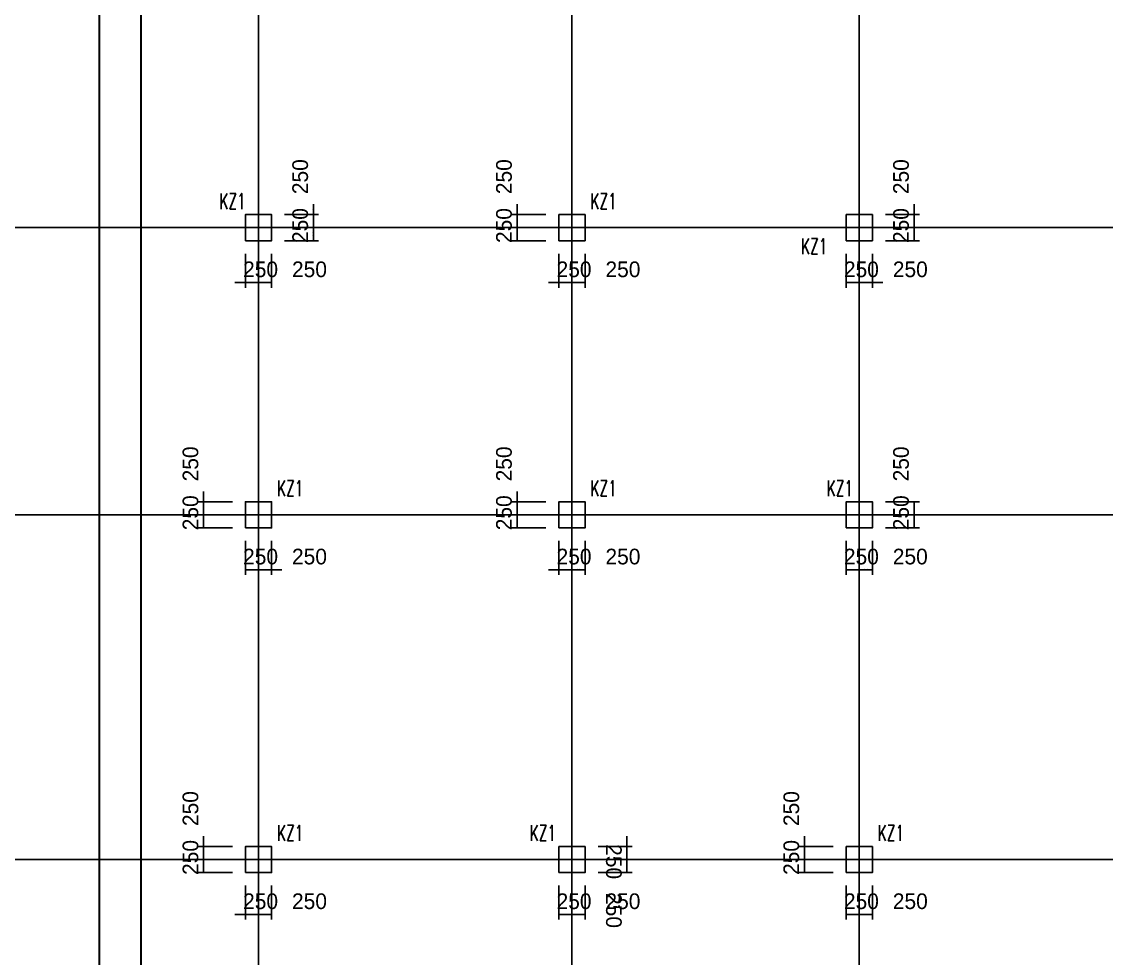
# Model space of a CAD drawing. Extents: x 387171 to 699106, y 11966 to 245688.
# Drawn here: x 574726 to 595486, y 153597 to 171532 of the extents above; entities that cross this region are included whole.
import ezdxf

# ---------------------------------------------------------------- set-up
doc = ezdxf.new("R2010")
doc.units = 0
doc.header["$LTSCALE"] = 100
doc.header["$MEASUREMENT"] = 0
for name, color, linetype in [('COLU', 7, 'Continuous'), ('DIM', 3, 'Continuous'), ('DOTE', 253, 'Continuous'), ('h后浇带', 51, 'Continuous'), ('NUM', 7, 'Continuous')]:
    doc.layers.add(name, color=color, linetype=linetype)
doc.styles.get("Standard").update_dxf_attribs({"font": 'standard'})
doc.styles.add('tk', font='tk')
doc.dimstyles.get("Standard").update_dxf_attribs({"dimtxt": 300, "dimasz": 100, "dimexe": 100, "dimexo": 250, "dimgap": 100, "dimtad": 0, "dimtoh": 1, "dimdec": 0, "dimdsep": 46, "dimcen": 0.09, "dimclrt": 7, "dimadec": 0, "dimazin": 0, "dimtfac": 1, "dimtdec": 4, "dimtofl": 0, "dimtmove": 0, "dimatfit": 3, "dimfxl": 1, "dimtolj": 1, "dimtzin": 0, "dimarcsym": 0})

# ---------------------------------------------------------------- blocks, each defined once
blk = doc.blocks.new('*D3095')
at = {"layer": 'DIM', "color": 0, "linetype": 'ByBlock', "lineweight": -2}
for p, q in [((591808, 168038), (591808, 167388)), ((591258, 167838), (591908, 167838)), ((591258, 167588), (591908, 167588))]:
    blk.add_line(p, q, dxfattribs=at)
for points in [[(591808, 167838), (591791, 167938), (591825, 167938)], [(591808, 167588), (591825, 167488), (591791, 167488)]]:
    blk.add_solid(points, dxfattribs=at)
at = {"layer": 'DIM', "color": 7, "linetype": 'Continuous', "lineweight": -2, "insert": (591558, 168564), "char_height": 300, "width": 566.67, "attachment_point": 5, "rotation": 90, "style": 'tk'}
blk.add_mtext('250', dxfattribs=at)
blk = doc.blocks.new('*D3977')
at = {"layer": 'DIM', "color": 0, "linetype": 'ByBlock', "lineweight": -2}
for p, q in [((591258, 167588), (591908, 167588)), ((591808, 167588), (591808, 167338)), ((591258, 167338), (591908, 167338))]:
    blk.add_line(p, q, dxfattribs=at)
for points in [[(591808, 167588), (591825, 167488), (591791, 167488)], [(591808, 167338), (591791, 167438), (591825, 167438)]]:
    blk.add_solid(points, dxfattribs=at)
at = {"layer": 'DIM', "color": 7, "linetype": 'Continuous', "lineweight": -2, "insert": (591558, 167628), "char_height": 300, "width": 566.67, "attachment_point": 5, "rotation": 90, "style": 'tk'}
blk.add_mtext('250', dxfattribs=at)
blk = doc.blocks.new('*D3601')
at = {"layer": 'DIM', "color": 0, "linetype": 'ByBlock', "lineweight": -2}
for p, q in [((590508, 167088), (590508, 166438)), ((590758, 167088), (590758, 166438)), ((590508, 166538), (590758, 166538))]:
    blk.add_line(p, q, dxfattribs=at)
for points in [[(590508, 166538), (590608, 166555), (590608, 166521)], [(590758, 166538), (590658, 166521), (590658, 166555)]]:
    blk.add_solid(points, dxfattribs=at)
at = {"layer": 'DIM', "color": 7, "linetype": 'Continuous', "lineweight": -2, "insert": (590798, 166788), "char_height": 300, "width": 566.67, "attachment_point": 5, "style": 'tk'}
blk.add_mtext('250', dxfattribs=at)
blk = doc.blocks.new('*D4487')
at = {"layer": 'DIM', "color": 0, "linetype": 'ByBlock', "lineweight": -2}
for p, q in [((590758, 167088), (590758, 166438)), ((591008, 167088), (591008, 166438)), ((590558, 166538), (591208, 166538))]:
    blk.add_line(p, q, dxfattribs=at)
for points in [[(590758, 166538), (590658, 166521), (590658, 166555)], [(591008, 166538), (591108, 166555), (591108, 166521)]]:
    blk.add_solid(points, dxfattribs=at)
at = {"layer": 'DIM', "color": 7, "linetype": 'Continuous', "lineweight": -2, "insert": (591734, 166788), "char_height": 300, "width": 566.67, "attachment_point": 5, "style": 'tk'}
blk.add_mtext('250', dxfattribs=at)
blk = doc.blocks.new('*D943')
at = {"layer": 'DIM', "color": 0, "linetype": 'ByBlock', "lineweight": -2}
for p, q in [((584208, 168038), (584208, 167388)), ((584758, 167838), (584108, 167838)), ((584758, 167588), (584108, 167588))]:
    blk.add_line(p, q, dxfattribs=at)
for points in [[(584208, 167838), (584191, 167938), (584225, 167938)], [(584208, 167588), (584225, 167488), (584191, 167488)]]:
    blk.add_solid(points, dxfattribs=at)
at = {"layer": 'DIM', "color": 7, "linetype": 'Continuous', "lineweight": -2, "insert": (583958, 168564), "char_height": 300, "width": 566.67, "attachment_point": 5, "rotation": 90, "style": 'tk'}
blk.add_mtext('250', dxfattribs=at)
blk = doc.blocks.new('*D645')
at = {"layer": 'DIM', "color": 0, "linetype": 'ByBlock', "lineweight": -2}
for p, q in [((584758, 167588), (584108, 167588)), ((584208, 167588), (584208, 167338)), ((584758, 167338), (584108, 167338))]:
    blk.add_line(p, q, dxfattribs=at)
for points in [[(584208, 167588), (584225, 167488), (584191, 167488)], [(584208, 167338), (584191, 167438), (584225, 167438)]]:
    blk.add_solid(points, dxfattribs=at)
at = {"layer": 'DIM', "color": 7, "linetype": 'Continuous', "lineweight": -2, "insert": (583958, 167628), "char_height": 300, "width": 566.67, "attachment_point": 5, "rotation": 90, "style": 'tk'}
blk.add_mtext('250', dxfattribs=at)
blk = doc.blocks.new('*D1752')
at = {"layer": 'DIM', "color": 0, "linetype": 'ByBlock', "lineweight": -2}
for p, q in [((585008, 167088), (585008, 166438)), ((585258, 167088), (585258, 166438)), ((584808, 166538), (585458, 166538))]:
    blk.add_line(p, q, dxfattribs=at)
for points in [[(585008, 166538), (584908, 166521), (584908, 166555)], [(585258, 166538), (585358, 166555), (585358, 166521)]]:
    blk.add_solid(points, dxfattribs=at)
at = {"layer": 'DIM', "color": 7, "linetype": 'Continuous', "lineweight": -2, "insert": (585298, 166788), "char_height": 300, "width": 566.67, "attachment_point": 5, "style": 'tk'}
blk.add_mtext('250', dxfattribs=at)
blk = doc.blocks.new('*D1460')
at = {"layer": 'DIM', "color": 0, "linetype": 'ByBlock', "lineweight": -2}
for p, q in [((585258, 167088), (585258, 166438)), ((585508, 167088), (585508, 166438)), ((585258, 166538), (585508, 166538))]:
    blk.add_line(p, q, dxfattribs=at)
for points in [[(585258, 166538), (585358, 166555), (585358, 166521)], [(585508, 166538), (585408, 166521), (585408, 166555)]]:
    blk.add_solid(points, dxfattribs=at)
at = {"layer": 'DIM', "color": 7, "linetype": 'Continuous', "lineweight": -2, "insert": (586234, 166788), "char_height": 300, "width": 566.67, "attachment_point": 5, "style": 'tk'}
blk.add_mtext('250', dxfattribs=at)
blk = doc.blocks.new('*D3271')
at = {"layer": 'DIM', "color": 0, "linetype": 'ByBlock', "lineweight": -2}
for p, q in [((579008, 167088), (579008, 166438)), ((579258, 167088), (579258, 166438)), ((578808, 166538), (579458, 166538))]:
    blk.add_line(p, q, dxfattribs=at)
for points in [[(579008, 166538), (578908, 166521), (578908, 166555)], [(579258, 166538), (579358, 166555), (579358, 166521)]]:
    blk.add_solid(points, dxfattribs=at)
at = {"layer": 'DIM', "color": 7, "linetype": 'Continuous', "lineweight": -2, "insert": (579298, 166788), "char_height": 300, "width": 566.67, "attachment_point": 5, "style": 'tk'}
blk.add_mtext('250', dxfattribs=at)
blk = doc.blocks.new('*D4157')
at = {"layer": 'DIM', "color": 0, "linetype": 'ByBlock', "lineweight": -2}
for p, q in [((579258, 167088), (579258, 166438)), ((579508, 167088), (579508, 166438)), ((579258, 166538), (579508, 166538))]:
    blk.add_line(p, q, dxfattribs=at)
for points in [[(579258, 166538), (579358, 166555), (579358, 166521)], [(579508, 166538), (579408, 166521), (579408, 166555)]]:
    blk.add_solid(points, dxfattribs=at)
at = {"layer": 'DIM', "color": 7, "linetype": 'Continuous', "lineweight": -2, "insert": (580234, 166788), "char_height": 300, "width": 566.67, "attachment_point": 5, "style": 'tk'}
blk.add_mtext('250', dxfattribs=at)
blk = doc.blocks.new('*D4036')
at = {"layer": 'DIM', "color": 0, "linetype": 'ByBlock', "lineweight": -2}
for p, q in [((579758, 167588), (580408, 167588)), ((580308, 167338), (580308, 167588)), ((579758, 167338), (580408, 167338))]:
    blk.add_line(p, q, dxfattribs=at)
for points in [[(580308, 167588), (580325, 167488), (580291, 167488)], [(580308, 167338), (580291, 167438), (580325, 167438)]]:
    blk.add_solid(points, dxfattribs=at)
at = {"layer": 'DIM', "color": 7, "linetype": 'Continuous', "lineweight": -2, "insert": (580058, 167628), "char_height": 300, "width": 566.67, "attachment_point": 5, "rotation": 90, "style": 'tk'}
blk.add_mtext('250', dxfattribs=at)
blk = doc.blocks.new('*D3704')
at = {"layer": 'DIM', "color": 0, "linetype": 'ByBlock', "lineweight": -2}
for p, q in [((580308, 167388), (580308, 168038)), ((579758, 167838), (580408, 167838)), ((579758, 167588), (580408, 167588))]:
    blk.add_line(p, q, dxfattribs=at)
for points in [[(580308, 167838), (580291, 167938), (580325, 167938)], [(580308, 167588), (580325, 167488), (580291, 167488)]]:
    blk.add_solid(points, dxfattribs=at)
at = {"layer": 'DIM', "color": 7, "linetype": 'Continuous', "lineweight": -2, "insert": (580058, 168564), "char_height": 300, "width": 566.67, "attachment_point": 5, "rotation": 90, "style": 'tk'}
blk.add_mtext('250', dxfattribs=at)
blk = doc.blocks.new('*D193')
at = {"layer": 'DIM', "color": 0, "linetype": 'ByBlock', "lineweight": -2}
for p, q in [((590508, 161588), (590508, 160938)), ((590758, 161588), (590758, 160938)), ((590508, 161038), (590758, 161038))]:
    blk.add_line(p, q, dxfattribs=at)
for points in [[(590508, 161038), (590608, 161055), (590608, 161021)], [(590758, 161038), (590658, 161021), (590658, 161055)]]:
    blk.add_solid(points, dxfattribs=at)
at = {"layer": 'DIM', "color": 7, "linetype": 'Continuous', "lineweight": -2, "insert": (590798, 161288), "char_height": 300, "width": 566.67, "attachment_point": 5, "style": 'tk'}
blk.add_mtext('250', dxfattribs=at)
blk = doc.blocks.new('*D1136')
at = {"layer": 'DIM', "color": 0, "linetype": 'ByBlock', "lineweight": -2}
for p, q in [((590758, 161588), (590758, 160938)), ((591008, 161588), (591008, 160938)), ((590758, 161038), (591008, 161038))]:
    blk.add_line(p, q, dxfattribs=at)
for points in [[(590758, 161038), (590858, 161055), (590858, 161021)], [(591008, 161038), (590908, 161021), (590908, 161055)]]:
    blk.add_solid(points, dxfattribs=at)
at = {"layer": 'DIM', "color": 7, "linetype": 'Continuous', "lineweight": -2, "insert": (591734, 161288), "char_height": 300, "width": 566.67, "attachment_point": 5, "style": 'tk'}
blk.add_mtext('250', dxfattribs=at)
blk = doc.blocks.new('*D725')
at = {"layer": 'DIM', "color": 0, "linetype": 'ByBlock', "lineweight": -2}
for p, q in [((591258, 162088), (591908, 162088)), ((591808, 161838), (591808, 162088)), ((591258, 161838), (591908, 161838))]:
    blk.add_line(p, q, dxfattribs=at)
for points in [[(591808, 162088), (591825, 161988), (591791, 161988)], [(591808, 161838), (591791, 161938), (591825, 161938)]]:
    blk.add_solid(points, dxfattribs=at)
at = {"layer": 'DIM', "color": 7, "linetype": 'Continuous', "lineweight": -2, "insert": (591558, 162128), "char_height": 300, "width": 566.67, "attachment_point": 5, "rotation": 90, "style": 'tk'}
blk.add_mtext('250', dxfattribs=at)
blk = doc.blocks.new('*D1843')
at = {"layer": 'DIM', "color": 0, "linetype": 'ByBlock', "lineweight": -2}
for p, q in [((591258, 162338), (591908, 162338)), ((591808, 162088), (591808, 162338)), ((591258, 162088), (591908, 162088))]:
    blk.add_line(p, q, dxfattribs=at)
for points in [[(591808, 162338), (591825, 162238), (591791, 162238)], [(591808, 162088), (591791, 162188), (591825, 162188)]]:
    blk.add_solid(points, dxfattribs=at)
at = {"layer": 'DIM', "color": 7, "linetype": 'Continuous', "lineweight": -2, "insert": (591558, 163064), "char_height": 300, "width": 566.67, "attachment_point": 5, "rotation": 90, "style": 'tk'}
blk.add_mtext('250', dxfattribs=at)
blk = doc.blocks.new('*D1578')
at = {"layer": 'DIM', "color": 0, "linetype": 'ByBlock', "lineweight": -2}
for p, q in [((584208, 162538), (584208, 161888)), ((584758, 162338), (584108, 162338)), ((584758, 162088), (584108, 162088))]:
    blk.add_line(p, q, dxfattribs=at)
for points in [[(584208, 162338), (584191, 162438), (584225, 162438)], [(584208, 162088), (584225, 161988), (584191, 161988)]]:
    blk.add_solid(points, dxfattribs=at)
at = {"layer": 'DIM', "color": 7, "linetype": 'Continuous', "lineweight": -2, "insert": (583958, 163064), "char_height": 300, "width": 566.67, "attachment_point": 5, "rotation": 90, "style": 'tk'}
blk.add_mtext('250', dxfattribs=at)
blk = doc.blocks.new('*D2327')
at = {"layer": 'DIM', "color": 0, "linetype": 'ByBlock', "lineweight": -2}
for p, q in [((584758, 162088), (584108, 162088)), ((584208, 162088), (584208, 161838)), ((584758, 161838), (584108, 161838))]:
    blk.add_line(p, q, dxfattribs=at)
for points in [[(584208, 162088), (584225, 161988), (584191, 161988)], [(584208, 161838), (584191, 161938), (584225, 161938)]]:
    blk.add_solid(points, dxfattribs=at)
at = {"layer": 'DIM', "color": 7, "linetype": 'Continuous', "lineweight": -2, "insert": (583958, 162128), "char_height": 300, "width": 566.67, "attachment_point": 5, "rotation": 90, "style": 'tk'}
blk.add_mtext('250', dxfattribs=at)
blk = doc.blocks.new('*D2051')
at = {"layer": 'DIM', "color": 0, "linetype": 'ByBlock', "lineweight": -2}
for p, q in [((585008, 161588), (585008, 160938)), ((585258, 161588), (585258, 160938)), ((584808, 161038), (585458, 161038))]:
    blk.add_line(p, q, dxfattribs=at)
for points in [[(585008, 161038), (584908, 161021), (584908, 161055)], [(585258, 161038), (585358, 161055), (585358, 161021)]]:
    blk.add_solid(points, dxfattribs=at)
at = {"layer": 'DIM', "color": 7, "linetype": 'Continuous', "lineweight": -2, "insert": (585298, 161288), "char_height": 300, "width": 566.67, "attachment_point": 5, "style": 'tk'}
blk.add_mtext('250', dxfattribs=at)
blk = doc.blocks.new('*D2010')
at = {"layer": 'DIM', "color": 0, "linetype": 'ByBlock', "lineweight": -2}
for p, q in [((585258, 161588), (585258, 160938)), ((585508, 161588), (585508, 160938)), ((585258, 161038), (585508, 161038))]:
    blk.add_line(p, q, dxfattribs=at)
for points in [[(585258, 161038), (585358, 161055), (585358, 161021)], [(585508, 161038), (585408, 161021), (585408, 161055)]]:
    blk.add_solid(points, dxfattribs=at)
at = {"layer": 'DIM', "color": 7, "linetype": 'Continuous', "lineweight": -2, "insert": (586234, 161288), "char_height": 300, "width": 566.67, "attachment_point": 5, "style": 'tk'}
blk.add_mtext('250', dxfattribs=at)
blk = doc.blocks.new('*D2526')
at = {"layer": 'DIM', "color": 0, "linetype": 'ByBlock', "lineweight": -2}
for p, q in [((578208, 162538), (578208, 161888)), ((578758, 162338), (578108, 162338)), ((578758, 162088), (578108, 162088))]:
    blk.add_line(p, q, dxfattribs=at)
for points in [[(578208, 162338), (578191, 162438), (578225, 162438)], [(578208, 162088), (578225, 161988), (578191, 161988)]]:
    blk.add_solid(points, dxfattribs=at)
at = {"layer": 'DIM', "color": 7, "linetype": 'Continuous', "lineweight": -2, "insert": (577958, 163064), "char_height": 300, "width": 566.67, "attachment_point": 5, "rotation": 90, "style": 'tk'}
blk.add_mtext('250', dxfattribs=at)
blk = doc.blocks.new('*D3611')
at = {"layer": 'DIM', "color": 0, "linetype": 'ByBlock', "lineweight": -2}
for p, q in [((578758, 162088), (578108, 162088)), ((578208, 162088), (578208, 161838)), ((578758, 161838), (578108, 161838))]:
    blk.add_line(p, q, dxfattribs=at)
for points in [[(578208, 162088), (578225, 161988), (578191, 161988)], [(578208, 161838), (578191, 161938), (578225, 161938)]]:
    blk.add_solid(points, dxfattribs=at)
at = {"layer": 'DIM', "color": 7, "linetype": 'Continuous', "lineweight": -2, "insert": (577958, 162128), "char_height": 300, "width": 566.67, "attachment_point": 5, "rotation": 90, "style": 'tk'}
blk.add_mtext('250', dxfattribs=at)
blk = doc.blocks.new('*D3340')
at = {"layer": 'DIM', "color": 0, "linetype": 'ByBlock', "lineweight": -2}
for p, q in [((579008, 161588), (579008, 160938)), ((579258, 161588), (579258, 160938)), ((579008, 161038), (579258, 161038))]:
    blk.add_line(p, q, dxfattribs=at)
for points in [[(579008, 161038), (579108, 161055), (579108, 161021)], [(579258, 161038), (579158, 161021), (579158, 161055)]]:
    blk.add_solid(points, dxfattribs=at)
at = {"layer": 'DIM', "color": 7, "linetype": 'Continuous', "lineweight": -2, "insert": (579298, 161288), "char_height": 300, "width": 566.67, "attachment_point": 5, "style": 'tk'}
blk.add_mtext('250', dxfattribs=at)
blk = doc.blocks.new('*D4153')
at = {"layer": 'DIM', "color": 0, "linetype": 'ByBlock', "lineweight": -2}
for p, q in [((579258, 161588), (579258, 160938)), ((579508, 161588), (579508, 160938)), ((579058, 161038), (579708, 161038))]:
    blk.add_line(p, q, dxfattribs=at)
for points in [[(579258, 161038), (579158, 161021), (579158, 161055)], [(579508, 161038), (579608, 161055), (579608, 161021)]]:
    blk.add_solid(points, dxfattribs=at)
at = {"layer": 'DIM', "color": 7, "linetype": 'Continuous', "lineweight": -2, "insert": (580234, 161288), "char_height": 300, "width": 566.67, "attachment_point": 5, "style": 'tk'}
blk.add_mtext('250', dxfattribs=at)
blk = doc.blocks.new('*D3775')
at = {"layer": 'DIM', "color": 0, "linetype": 'ByBlock', "lineweight": -2}
for p, q in [((578208, 155938), (578208, 155288)), ((578758, 155738), (578108, 155738)), ((578758, 155488), (578108, 155488))]:
    blk.add_line(p, q, dxfattribs=at)
for points in [[(578208, 155738), (578191, 155838), (578225, 155838)], [(578208, 155488), (578225, 155388), (578191, 155388)]]:
    blk.add_solid(points, dxfattribs=at)
at = {"layer": 'DIM', "color": 7, "linetype": 'Continuous', "lineweight": -2, "insert": (577958, 156464), "char_height": 300, "width": 566.67, "attachment_point": 5, "rotation": 90, "style": 'tk'}
blk.add_mtext('250', dxfattribs=at)
blk = doc.blocks.new('*D4559')
at = {"layer": 'DIM', "color": 0, "linetype": 'ByBlock', "lineweight": -2}
for p, q in [((578758, 155488), (578108, 155488)), ((578208, 155488), (578208, 155238)), ((578758, 155238), (578108, 155238))]:
    blk.add_line(p, q, dxfattribs=at)
for points in [[(578208, 155488), (578225, 155388), (578191, 155388)], [(578208, 155238), (578191, 155338), (578225, 155338)]]:
    blk.add_solid(points, dxfattribs=at)
at = {"layer": 'DIM', "color": 7, "linetype": 'Continuous', "lineweight": -2, "insert": (577958, 155528), "char_height": 300, "width": 566.67, "attachment_point": 5, "rotation": 90, "style": 'tk'}
blk.add_mtext('250', dxfattribs=at)
blk = doc.blocks.new('*D4280')
at = {"layer": 'DIM', "color": 0, "linetype": 'ByBlock', "lineweight": -2}
for p, q in [((579008, 154988), (579008, 154338)), ((579258, 154988), (579258, 154338)), ((578808, 154438), (579458, 154438))]:
    blk.add_line(p, q, dxfattribs=at)
for points in [[(579008, 154438), (578908, 154421), (578908, 154455)], [(579258, 154438), (579358, 154455), (579358, 154421)]]:
    blk.add_solid(points, dxfattribs=at)
at = {"layer": 'DIM', "color": 7, "linetype": 'Continuous', "lineweight": -2, "insert": (579298, 154688), "char_height": 300, "width": 566.67, "attachment_point": 5, "style": 'tk'}
blk.add_mtext('250', dxfattribs=at)
blk = doc.blocks.new('*D666')
at = {"layer": 'DIM', "color": 0, "linetype": 'ByBlock', "lineweight": -2}
for p, q in [((579258, 154988), (579258, 154338)), ((579508, 154988), (579508, 154338)), ((579258, 154438), (579508, 154438))]:
    blk.add_line(p, q, dxfattribs=at)
for points in [[(579258, 154438), (579358, 154455), (579358, 154421)], [(579508, 154438), (579408, 154421), (579408, 154455)]]:
    blk.add_solid(points, dxfattribs=at)
at = {"layer": 'DIM', "color": 7, "linetype": 'Continuous', "lineweight": -2, "insert": (580234, 154688), "char_height": 300, "width": 566.67, "attachment_point": 5, "style": 'tk'}
blk.add_mtext('250', dxfattribs=at)
blk = doc.blocks.new('*D837')
at = {"layer": 'DIM', "color": 0, "linetype": 'ByBlock', "lineweight": -2}
for p, q in [((589708, 155938), (589708, 155288)), ((590258, 155738), (589608, 155738)), ((590258, 155488), (589608, 155488))]:
    blk.add_line(p, q, dxfattribs=at)
for points in [[(589708, 155738), (589691, 155838), (589725, 155838)], [(589708, 155488), (589725, 155388), (589691, 155388)]]:
    blk.add_solid(points, dxfattribs=at)
at = {"layer": 'DIM', "color": 7, "linetype": 'Continuous', "lineweight": -2, "insert": (589458, 156464), "char_height": 300, "width": 566.67, "attachment_point": 5, "rotation": 90, "style": 'tk'}
blk.add_mtext('250', dxfattribs=at)
blk = doc.blocks.new('*D545')
at = {"layer": 'DIM', "color": 0, "linetype": 'ByBlock', "lineweight": -2}
for p, q in [((590258, 155488), (589608, 155488)), ((589708, 155488), (589708, 155238)), ((590258, 155238), (589608, 155238))]:
    blk.add_line(p, q, dxfattribs=at)
for points in [[(589708, 155488), (589725, 155388), (589691, 155388)], [(589708, 155238), (589691, 155338), (589725, 155338)]]:
    blk.add_solid(points, dxfattribs=at)
at = {"layer": 'DIM', "color": 7, "linetype": 'Continuous', "lineweight": -2, "insert": (589458, 155528), "char_height": 300, "width": 566.67, "attachment_point": 5, "rotation": 90, "style": 'tk'}
blk.add_mtext('250', dxfattribs=at)
blk = doc.blocks.new('*D1345')
at = {"layer": 'DIM', "color": 0, "linetype": 'ByBlock', "lineweight": -2}
for p, q in [((590508, 154988), (590508, 154338)), ((590758, 154988), (590758, 154338)), ((590508, 154438), (590758, 154438))]:
    blk.add_line(p, q, dxfattribs=at)
for points in [[(590508, 154438), (590608, 154455), (590608, 154421)], [(590758, 154438), (590658, 154421), (590658, 154455)]]:
    blk.add_solid(points, dxfattribs=at)
at = {"layer": 'DIM', "color": 7, "linetype": 'Continuous', "lineweight": -2, "insert": (590798, 154688), "char_height": 300, "width": 566.67, "attachment_point": 5, "style": 'tk'}
blk.add_mtext('250', dxfattribs=at)
blk = doc.blocks.new('*D1063')
at = {"layer": 'DIM', "color": 0, "linetype": 'ByBlock', "lineweight": -2}
for p, q in [((590758, 154988), (590758, 154338)), ((591008, 154988), (591008, 154338)), ((590758, 154438), (591008, 154438))]:
    blk.add_line(p, q, dxfattribs=at)
for points in [[(590758, 154438), (590858, 154455), (590858, 154421)], [(591008, 154438), (590908, 154421), (590908, 154455)]]:
    blk.add_solid(points, dxfattribs=at)
at = {"layer": 'DIM', "color": 7, "linetype": 'Continuous', "lineweight": -2, "insert": (591734, 154688), "char_height": 300, "width": 566.67, "attachment_point": 5, "style": 'tk'}
blk.add_mtext('250', dxfattribs=at)
blk = doc.blocks.new('*D1023')
at = {"layer": 'DIM', "color": 0, "linetype": 'ByBlock', "lineweight": -2}
for p, q in [((585008, 154988), (585008, 154338)), ((585258, 154988), (585258, 154338)), ((585008, 154438), (585258, 154438))]:
    blk.add_line(p, q, dxfattribs=at)
for points in [[(585008, 154438), (585108, 154455), (585108, 154421)], [(585258, 154438), (585158, 154421), (585158, 154455)]]:
    blk.add_solid(points, dxfattribs=at)
at = {"layer": 'DIM', "color": 7, "linetype": 'Continuous', "lineweight": -2, "insert": (585298, 154688), "char_height": 300, "width": 566.67, "attachment_point": 5, "style": 'tk'}
blk.add_mtext('250', dxfattribs=at)
blk = doc.blocks.new('*D1796')
at = {"layer": 'DIM', "color": 0, "linetype": 'ByBlock', "lineweight": -2}
for p, q in [((585258, 154988), (585258, 154338)), ((585508, 154988), (585508, 154338)), ((585258, 154438), (585508, 154438))]:
    blk.add_line(p, q, dxfattribs=at)
for points in [[(585258, 154438), (585358, 154455), (585358, 154421)], [(585508, 154438), (585408, 154421), (585408, 154455)]]:
    blk.add_solid(points, dxfattribs=at)
at = {"layer": 'DIM', "color": 7, "linetype": 'Continuous', "lineweight": -2, "insert": (586234, 154688), "char_height": 300, "width": 566.67, "attachment_point": 5, "style": 'tk'}
blk.add_mtext('250', dxfattribs=at)
blk = doc.blocks.new('*D1517')
at = {"layer": 'DIM', "color": 0, "linetype": 'ByBlock', "lineweight": -2}
for p, q in [((585758, 155488), (586408, 155488)), ((586308, 155238), (586308, 155488)), ((585758, 155238), (586408, 155238))]:
    blk.add_line(p, q, dxfattribs=at)
for points in [[(586308, 155488), (586325, 155388), (586291, 155388)], [(586308, 155238), (586291, 155338), (586325, 155338)]]:
    blk.add_solid(points, dxfattribs=at)
at = {"layer": 'DIM', "color": 7, "linetype": 'Continuous', "lineweight": -2, "insert": (586058, 154512), "char_height": 300, "width": 566.67, "attachment_point": 5, "rotation": 270, "style": 'tk'}
blk.add_mtext('250', dxfattribs=at)
blk = doc.blocks.new('*D2662')
at = {"layer": 'DIM', "color": 0, "linetype": 'ByBlock', "lineweight": -2}
for p, q in [((586308, 155288), (586308, 155938)), ((585758, 155738), (586408, 155738)), ((585758, 155488), (586408, 155488))]:
    blk.add_line(p, q, dxfattribs=at)
for points in [[(586308, 155738), (586291, 155838), (586325, 155838)], [(586308, 155488), (586325, 155388), (586291, 155388)]]:
    blk.add_solid(points, dxfattribs=at)
at = {"layer": 'DIM', "color": 7, "linetype": 'Continuous', "lineweight": -2, "insert": (586058, 155448), "char_height": 300, "width": 566.67, "attachment_point": 5, "rotation": 270, "style": 'tk'}
blk.add_mtext('250', dxfattribs=at)
blk = doc.blocks.new('后浇带现场')
at = {"color": 6, "lineweight": 30}
for points in [[(760007, 730049), (760007, 673430), (717757, 673430), (717757, 730049)], [(759207, 730049), (759207, 674230), (718557, 674230), (718557, 730049)]]:
    blk.add_lwpolyline(points, dxfattribs=at)
at = {"layer": 'h后浇带', "color": 1}
for p, q in [((759207, 651530), (759207, 730049)), ((760007, 730049), (760007, 651530))]:
    blk.add_line(p, q, dxfattribs=at)

msp = doc.modelspace()

# ---------------------------------------------------------------- linework, layer by layer
at = {"layer": 'COLU'}
for points in [[(579008.1, 167337.9), (579508.1, 167337.9), (579508.1, 167837.9), (579008.1, 167837.9)], [(585008.1, 167337.9), (585508.1, 167337.9), (585508.1, 167837.9), (585008.1, 167837.9)], [(590508.1, 167337.9), (591008.1, 167337.9), (591008.1, 167837.9), (590508.1, 167837.9)], [(579008.1, 161837.9), (579508.1, 161837.9), (579508.1, 162337.9), (579008.1, 162337.9)], [(585008.1, 161837.9), (585508.1, 161837.9), (585508.1, 162337.9), (585008.1, 162337.9)], [(590508.1, 161837.9), (591008.1, 161837.9), (591008.1, 162337.9), (590508.1, 162337.9)], [(579008.1, 155237.9), (579508.1, 155237.9), (579508.1, 155737.9), (579008.1, 155737.9)], [(585008.1, 155237.9), (585508.1, 155237.9), (585508.1, 155737.9), (585008.1, 155737.9)], [(590508.1, 155237.9), (591008.1, 155237.9), (591008.1, 155737.9), (590508.1, 155737.9)]]:
    msp.add_lwpolyline(points, close=True, dxfattribs=at)
at = {"layer": 'DOTE'}
for p, q in [((579258.1, 213087.9), (579258.1, 100087.9)), ((585258.1, 173087.9), (585258.1, 133287.9)), ((590758.1, 173087.9), (590758.1, 144687.9)), ((532758.1, 167587.9), (599108.1, 167587.9)), ((538758.1, 162087.9), (599108.1, 162087.9)), ((491029.4, 155487.9), (604908.1, 155487.9))]:
    msp.add_line(p, q, dxfattribs=at)

# ---------------------------------------------------------------- block references
at = {"color": 3, "lineweight": 30}
msp.add_blockref('后浇带现场', (-182998.7, -527042.1), dxfattribs=at)

# ---------------------------------------------------------------- texts
at = {"layer": 'NUM', "color": 200, "width": 0.7}
for p in [(578512.3, 167944), (585614.1, 167944), (589644.6, 167078), (579614.1, 162444), (585614.1, 162444), (590134.7, 162444), (579614.1, 155844), (584451.3, 155844), (591114.1, 155844)]:
    msp.add_text('KZ1', height=300, dxfattribs=at).set_placement(p)

# ---------------------------------------------------------------- dimensions: what is measured, and where the dimension line sits
at = {"layer": 'DIM', "color": 200}
for p1, p2, distance, picture, middle in [((579508.1, 167587.9), (579508.1, 167837.9), -800, '*D3704', (580058.1, 168056)), ((585008.1, 167837.9), (585008.1, 167587.9), -800, '*D943', (583958.1, 168056)), ((591008.1, 167837.9), (591008.1, 167587.9), 800, '*D3095', (591558.1, 168056)), ((579508.1, 167337.9), (579508.1, 167587.9), -800, '*D4036', (580058.1, 167119.9)), ((585008.1, 167587.9), (585008.1, 167337.9), -800, '*D645', (583958.1, 167119.9)), ((591008.1, 167587.9), (591008.1, 167337.9), 800, '*D3977', (591558.1, 167119.9)), ((579008.1, 167337.9), (579258.1, 167337.9), -800, '*D3271', (578790, 166787.9)), ((579258.1, 167337.9), (579508.1, 167337.9), -800, '*D4157', (579726.1, 166787.9)), ((585008.1, 167337.9), (585258.1, 167337.9), -800, '*D1752', (584790, 166787.9)), ((585258.1, 167337.9), (585508.1, 167337.9), -800, '*D1460', (585726.1, 166787.9)), ((590508.1, 167337.9), (590758.1, 167337.9), -800, '*D3601', (590290, 166787.9)), ((590758.1, 167337.9), (591008.1, 167337.9), -800, '*D4487', (591226.1, 166787.9)), ((579008.1, 162337.9), (579008.1, 162087.9), -800, '*D2526', (577958.1, 162556)), ((585008.1, 162337.9), (585008.1, 162087.9), -800, '*D1578', (583958.1, 162556)), ((591008.1, 162087.9), (591008.1, 162337.9), -800, '*D1843', (591558.1, 162556)), ((579008.1, 162087.9), (579008.1, 161837.9), -800, '*D3611', (577958.1, 161619.9)), ((585008.1, 162087.9), (585008.1, 161837.9), -800, '*D2327', (583958.1, 161619.9)), ((591008.1, 161837.9), (591008.1, 162087.9), -800, '*D725', (591558.1, 161619.9)), ((579008.1, 161837.9), (579258.1, 161837.9), -800, '*D3340', (578790, 161287.9)), ((579258.1, 161837.9), (579508.1, 161837.9), -800, '*D4153', (579726.1, 161287.9)), ((585008.1, 161837.9), (585258.1, 161837.9), -800, '*D2051', (584790, 161287.9)), ((585258.1, 161837.9), (585508.1, 161837.9), -800, '*D2010', (585726.1, 161287.9)), ((590508.1, 161837.9), (590758.1, 161837.9), -800, '*D193', (590290, 161287.9)), ((590758.1, 161837.9), (591008.1, 161837.9), -800, '*D1136', (591226.1, 161287.9)), ((579008.1, 155737.9), (579008.1, 155487.9), -800, '*D3775', (577958.1, 155956)), ((590508.1, 155737.9), (590508.1, 155487.9), -800, '*D837', (589458.1, 155956)), ((585508.1, 155487.9), (585508.1, 155737.9), -800, '*D2662', (586058.1, 155956)), ((579008.1, 155487.9), (579008.1, 155237.9), -800, '*D4559', (577958.1, 155019.9)), ((590508.1, 155487.9), (590508.1, 155237.9), -800, '*D545', (589458.1, 155019.9)), ((585508.1, 155237.9), (585508.1, 155487.9), -800, '*D1517', (586058.1, 155019.9)), ((579008.1, 155237.9), (579258.1, 155237.9), -800, '*D4280', (578790, 154687.9)), ((579258.1, 155237.9), (579508.1, 155237.9), -800, '*D666', (579726.1, 154687.9)), ((585008.1, 155237.9), (585258.1, 155237.9), -800, '*D1023', (584790, 154687.9)), ((585258.1, 155237.9), (585508.1, 155237.9), -800, '*D1796', (585726.1, 154687.9)), ((590508.1, 155237.9), (590758.1, 155237.9), -800, '*D1345', (590290, 154687.9)), ((590758.1, 155237.9), (591008.1, 155237.9), -800, '*D1063', (591226.1, 154687.9))]:
    dim = msp.add_aligned_dim(p1=p1, p2=p2, distance=distance, dimstyle='Standard', dxfattribs=at)
    dim.commit()
    dim.dimension.update_dxf_attribs({"geometry": picture, "text_midpoint": middle})

doc.saveas('drawing.dxf')
